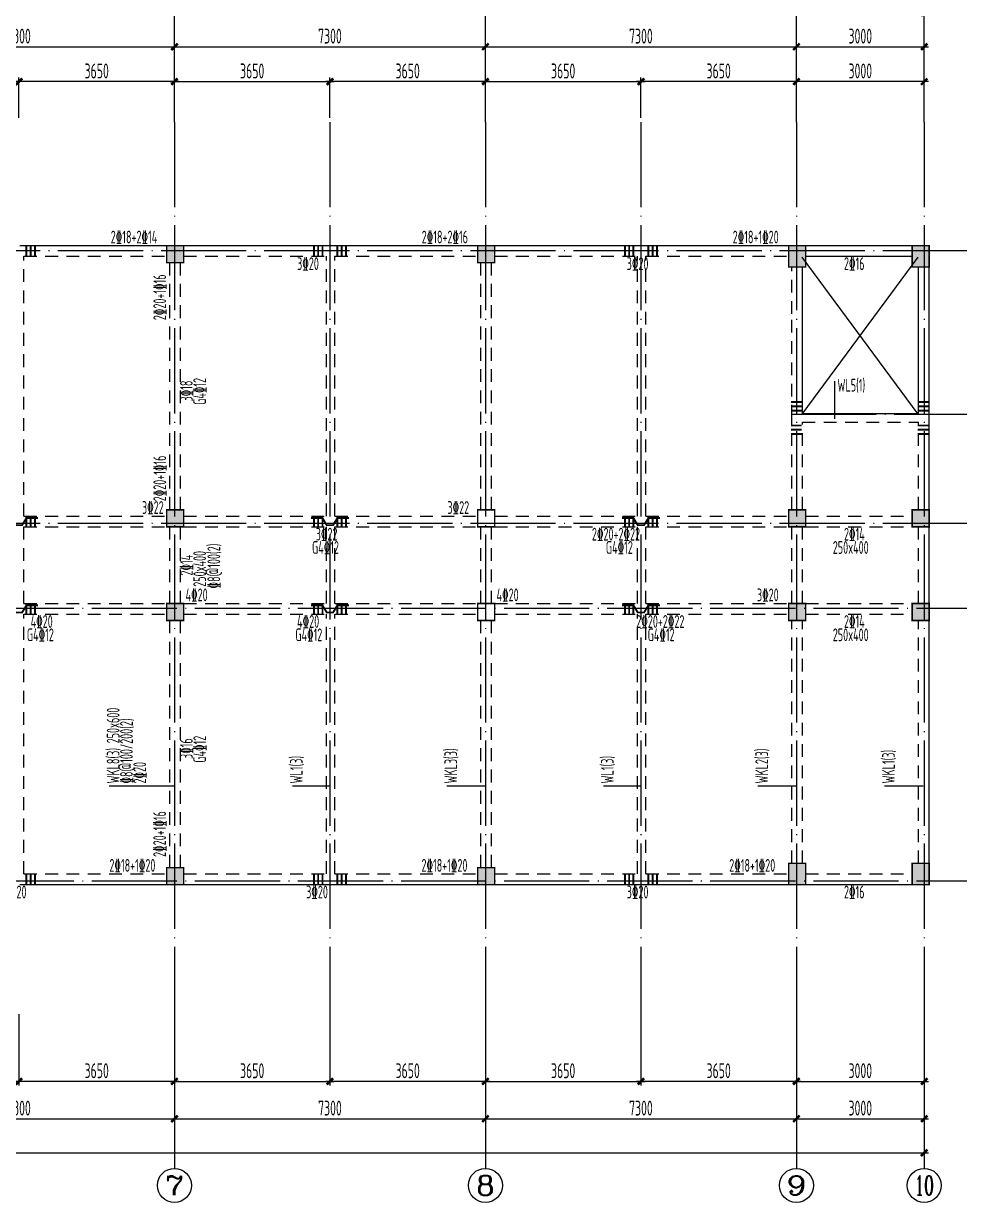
# Model space of a CAD drawing. Extents: x -472319 to -112444, y -516749 to -5704.
# Drawn here: x -170491 to -148522, y -318975 to -291302 of the extents above; entities that cross this region are included whole.
import ezdxf
from ezdxf.enums import TextEntityAlignment as Align

# ---------------------------------------------------------------- set-up
doc = ezdxf.new("R2010")
doc.units = 0
doc.header["$LTSCALE"] = 100
doc.header["$MEASUREMENT"] = 0
for name, pattern in [('3', [5, 3, -2]), ('CENTER', [2, 1.25, -0.25, 0.25, -0.25]), ('DOTE', [2.42, 2, -0.2, 0.02, -0.2])]:
    doc.linetypes.add(name, pattern=pattern)
for name, color, linetype in [('1301', 24, 'Continuous'), ('AXIS', 3, 'Continuous'), ('AXIS_TEXT', 7, 'Continuous'), ('DOTE', 1, 'CENTER'), ('S_BEAM', 4, 'Continuous'), ('S_BEAMDASH', 134, '3'), ('S_BEAMDIMLOCAL', 7, 'Continuous'), ('S_BEAMDIMLOCALVER', 7, 'Continuous'), ('S_BEAMDIMMASS', 2, 'Continuous'), ('S_BEAMDIMMASSVER', 2, 'Continuous'), ('S_CL', 2, 'Continuous'), ('S_SUBBEAMHOOP', 1, 'Continuous'), ('零厚板', 7, 'Continuous')]:
    doc.layers.add(name, color=color, linetype=linetype)
doc.styles.add('_TCH_AXIS', font='COMPLEX', dxfattribs={"bigfont": 'GBCBIG'})
doc.styles.add('COMPLEX', font='COMPLEX')
doc.styles.add('HZ', font='tssdeng.shx', dxfattribs={"width": 0.6, "height": 350, "bigfont": 'a.shx'})
doc.styles.get("Standard").update_dxf_attribs({"font": 'tssdeng.shx', "width": 0.6, "bigfont": 'a.shx'})
doc.dimstyles.new('DIMN', dxfattribs={"dimtxt": 350, "dimasz": 150, "dimexe": 100, "dimexo": 100, "dimgap": 75, "dimtad": 1, "dimdec": 0, "dimzin": 0, "dimdsep": 46, "dimtxsty": 'HZ', "dimblk": 'ARCHTICK', "dimcen": 0.09, "dimdle": 100, "dimclrd": 3, "dimclre": 3, "dimclrt": 7, "dimazin": 2, "dimtfac": 1, "dimtdec": 0, "dimtmove": 2, "dimatfit": 3, "dimldrblk": 'ARCHTICK', "dimfxl": 1, "dimtolj": 1, "dimtzin": 0, "dimarcsym": 0})

# ---------------------------------------------------------------- blocks, each defined once
blk = doc.blocks.new('_ArchTick')
at = {"color": 0, "linetype": 'ByBlock', "const_width": 0.4}
blk.add_lwpolyline([(-0.5, -0.5), (0.5, 0.5)], dxfattribs=at)
blk = doc.blocks.new('*D1480')
at = {"layer": 'AXIS', "color": 3, "lineweight": -2, "transparency": 16777216}
for p, q in [((-174349, -291846), (-166849, -291846)), ((-174249, -293513), (-174249, -291746)), ((-166949, -293513), (-166949, -291746))]:
    blk.add_line(p, q, dxfattribs=at)
at = {"layer": 'Defpoints', "color": 0, "transparency": 16777216}
for p in [(-166949, -291846), (-174249, -293613), (-166949, -293613)]:
    blk.add_point(p, dxfattribs=at)
at = {"layer": 'AXIS', "color": 3, "lineweight": -2, "transparency": 16777216, "xscale": 150, "yscale": 150, "zscale": 150, "rotation": 180}
blk.add_blockref('_ArchTick', (-174249, -291846), dxfattribs=at)
at = {"layer": 'AXIS', "color": 3, "lineweight": -2, "transparency": 16777216, "xscale": 150, "yscale": 150, "zscale": 150}
blk.add_blockref('_ArchTick', (-166949, -291846), dxfattribs=at)
at = {"layer": 'AXIS', "color": 7, "transparency": 16777216, "insert": (-170599, -291596), "char_height": 350, "attachment_point": 5, "style": 'HZ'}
blk.add_mtext('\\A1;7300', dxfattribs=at)
blk = doc.blocks.new('*D1481')
at = {"layer": 'AXIS', "color": 3, "lineweight": -2, "transparency": 16777216}
for p, q in [((-167049, -291846), (-159549, -291846)), ((-166949, -293513), (-166949, -291746)), ((-159649, -293513), (-159649, -291746))]:
    blk.add_line(p, q, dxfattribs=at)
at = {"layer": 'Defpoints', "color": 0, "transparency": 16777216}
for p in [(-159649, -291846), (-166949, -293613), (-159649, -293613)]:
    blk.add_point(p, dxfattribs=at)
at = {"layer": 'AXIS', "color": 3, "lineweight": -2, "transparency": 16777216, "xscale": 150, "yscale": 150, "zscale": 150, "rotation": 180}
blk.add_blockref('_ArchTick', (-166949, -291846), dxfattribs=at)
at = {"layer": 'AXIS', "color": 3, "lineweight": -2, "transparency": 16777216, "xscale": 150, "yscale": 150, "zscale": 150}
blk.add_blockref('_ArchTick', (-159649, -291846), dxfattribs=at)
at = {"layer": 'AXIS', "color": 7, "transparency": 16777216, "insert": (-163299, -291596), "char_height": 350, "attachment_point": 5, "style": 'HZ'}
blk.add_mtext('\\A1;7300', dxfattribs=at)
blk = doc.blocks.new('*D1482')
at = {"layer": 'AXIS', "color": 3, "lineweight": -2, "transparency": 16777216}
for p, q in [((-159749, -291846), (-152249, -291846)), ((-159649, -293513), (-159649, -291746)), ((-152349, -293513), (-152349, -291746))]:
    blk.add_line(p, q, dxfattribs=at)
at = {"layer": 'Defpoints', "color": 0, "transparency": 16777216}
for p in [(-152349, -291846), (-159649, -293613), (-152349, -293613)]:
    blk.add_point(p, dxfattribs=at)
at = {"layer": 'AXIS', "color": 3, "lineweight": -2, "transparency": 16777216, "xscale": 150, "yscale": 150, "zscale": 150, "rotation": 180}
blk.add_blockref('_ArchTick', (-159649, -291846), dxfattribs=at)
at = {"layer": 'AXIS', "color": 3, "lineweight": -2, "transparency": 16777216, "xscale": 150, "yscale": 150, "zscale": 150}
blk.add_blockref('_ArchTick', (-152349, -291846), dxfattribs=at)
at = {"layer": 'AXIS', "color": 7, "transparency": 16777216, "insert": (-155999, -291596), "char_height": 350, "attachment_point": 5, "style": 'HZ'}
blk.add_mtext('\\A1;7300', dxfattribs=at)
blk = doc.blocks.new('*D1483')
at = {"layer": 'AXIS', "color": 3, "lineweight": -2, "transparency": 16777216}
for p, q in [((-152449, -291846), (-149249, -291846)), ((-152349, -293513), (-152349, -291746)), ((-149349, -293513), (-149349, -291746))]:
    blk.add_line(p, q, dxfattribs=at)
at = {"layer": 'Defpoints', "color": 0, "transparency": 16777216}
for p in [(-149349, -291846), (-152349, -293613), (-149349, -293613)]:
    blk.add_point(p, dxfattribs=at)
at = {"layer": 'AXIS', "color": 3, "lineweight": -2, "transparency": 16777216, "xscale": 150, "yscale": 150, "zscale": 150, "rotation": 180}
blk.add_blockref('_ArchTick', (-152349, -291846), dxfattribs=at)
at = {"layer": 'AXIS', "color": 3, "lineweight": -2, "transparency": 16777216, "xscale": 150, "yscale": 150, "zscale": 150}
blk.add_blockref('_ArchTick', (-149349, -291846), dxfattribs=at)
at = {"layer": 'AXIS', "color": 7, "transparency": 16777216, "insert": (-150849, -291596), "char_height": 350, "attachment_point": 5, "style": 'HZ'}
blk.add_mtext('\\A1;3000', dxfattribs=at)
blk = doc.blocks.new('*D1484')
at = {"layer": 'AXIS', "color": 3, "lineweight": -2, "transparency": 16777216}
for p, q in [((-209249, -291046), (-149249, -291046)), ((-209149, -293513), (-209149, -290946)), ((-149349, -293513), (-149349, -290946))]:
    blk.add_line(p, q, dxfattribs=at)
at = {"layer": 'Defpoints', "color": 0, "transparency": 16777216}
for p in [(-149349, -291046), (-209149, -293613), (-149349, -293613)]:
    blk.add_point(p, dxfattribs=at)
at = {"layer": 'AXIS', "color": 3, "lineweight": -2, "transparency": 16777216, "xscale": 150, "yscale": 150, "zscale": 150, "rotation": 180}
blk.add_blockref('_ArchTick', (-209149, -291046), dxfattribs=at)
at = {"layer": 'AXIS', "color": 3, "lineweight": -2, "transparency": 16777216, "xscale": 150, "yscale": 150, "zscale": 150}
blk.add_blockref('_ArchTick', (-149349, -291046), dxfattribs=at)
at = {"layer": 'AXIS', "color": 7, "transparency": 16777216, "insert": (-179249, -290796), "char_height": 350, "attachment_point": 5, "style": 'HZ'}
blk.add_mtext('\\A1;59800', dxfattribs=at)
blk = doc.blocks.new('*D1494')
at = {"layer": 'AXIS', "color": 3, "lineweight": -2, "transparency": 16777216}
for p, q in [((-174249, -315863), (-174249, -317111)), ((-166949, -315863), (-166949, -317111)), ((-174349, -317011), (-166849, -317011))]:
    blk.add_line(p, q, dxfattribs=at)
at = {"layer": 'Defpoints', "color": 0, "transparency": 16777216}
for p in [(-174249, -315763), (-166949, -315763), (-166949, -317011)]:
    blk.add_point(p, dxfattribs=at)
at = {"layer": 'AXIS', "color": 3, "lineweight": -2, "transparency": 16777216, "xscale": 150, "yscale": 150, "zscale": 150, "rotation": 180}
blk.add_blockref('_ArchTick', (-174249, -317011), dxfattribs=at)
at = {"layer": 'AXIS', "color": 3, "lineweight": -2, "transparency": 16777216, "xscale": 150, "yscale": 150, "zscale": 150}
blk.add_blockref('_ArchTick', (-166949, -317011), dxfattribs=at)
at = {"layer": 'AXIS', "color": 7, "transparency": 16777216, "insert": (-170599, -316761), "char_height": 350, "attachment_point": 5, "style": 'HZ'}
blk.add_mtext('\\A1;7300', dxfattribs=at)
blk = doc.blocks.new('*D1495')
at = {"layer": 'AXIS', "color": 3, "lineweight": -2, "transparency": 16777216}
for p, q in [((-166949, -315863), (-166949, -317111)), ((-159649, -315863), (-159649, -317111)), ((-167049, -317011), (-159549, -317011))]:
    blk.add_line(p, q, dxfattribs=at)
at = {"layer": 'Defpoints', "color": 0, "transparency": 16777216}
for p in [(-166949, -315763), (-159649, -315763), (-159649, -317011)]:
    blk.add_point(p, dxfattribs=at)
at = {"layer": 'AXIS', "color": 3, "lineweight": -2, "transparency": 16777216, "xscale": 150, "yscale": 150, "zscale": 150, "rotation": 180}
blk.add_blockref('_ArchTick', (-166949, -317011), dxfattribs=at)
at = {"layer": 'AXIS', "color": 3, "lineweight": -2, "transparency": 16777216, "xscale": 150, "yscale": 150, "zscale": 150}
blk.add_blockref('_ArchTick', (-159649, -317011), dxfattribs=at)
at = {"layer": 'AXIS', "color": 7, "transparency": 16777216, "insert": (-163299, -316761), "char_height": 350, "attachment_point": 5, "style": 'HZ'}
blk.add_mtext('\\A1;7300', dxfattribs=at)
blk = doc.blocks.new('*D1496')
at = {"layer": 'AXIS', "color": 3, "lineweight": -2, "transparency": 16777216}
for p, q in [((-159649, -315863), (-159649, -317111)), ((-152349, -315863), (-152349, -317111)), ((-159749, -317011), (-152249, -317011))]:
    blk.add_line(p, q, dxfattribs=at)
at = {"layer": 'Defpoints', "color": 0, "transparency": 16777216}
for p in [(-159649, -315763), (-152349, -315763), (-152349, -317011)]:
    blk.add_point(p, dxfattribs=at)
at = {"layer": 'AXIS', "color": 3, "lineweight": -2, "transparency": 16777216, "xscale": 150, "yscale": 150, "zscale": 150, "rotation": 180}
blk.add_blockref('_ArchTick', (-159649, -317011), dxfattribs=at)
at = {"layer": 'AXIS', "color": 3, "lineweight": -2, "transparency": 16777216, "xscale": 150, "yscale": 150, "zscale": 150}
blk.add_blockref('_ArchTick', (-152349, -317011), dxfattribs=at)
at = {"layer": 'AXIS', "color": 7, "transparency": 16777216, "insert": (-155999, -316761), "char_height": 350, "attachment_point": 5, "style": 'HZ'}
blk.add_mtext('\\A1;7300', dxfattribs=at)
blk = doc.blocks.new('*D1497')
at = {"layer": 'AXIS', "color": 3, "lineweight": -2, "transparency": 16777216}
for p, q in [((-152349, -315863), (-152349, -317111)), ((-149349, -315863), (-149349, -317111)), ((-152449, -317011), (-149249, -317011))]:
    blk.add_line(p, q, dxfattribs=at)
at = {"layer": 'Defpoints', "color": 0, "transparency": 16777216}
for p in [(-152349, -315763), (-149349, -315763), (-149349, -317011)]:
    blk.add_point(p, dxfattribs=at)
at = {"layer": 'AXIS', "color": 3, "lineweight": -2, "transparency": 16777216, "xscale": 150, "yscale": 150, "zscale": 150, "rotation": 180}
blk.add_blockref('_ArchTick', (-152349, -317011), dxfattribs=at)
at = {"layer": 'AXIS', "color": 3, "lineweight": -2, "transparency": 16777216, "xscale": 150, "yscale": 150, "zscale": 150}
blk.add_blockref('_ArchTick', (-149349, -317011), dxfattribs=at)
at = {"layer": 'AXIS', "color": 7, "transparency": 16777216, "insert": (-150849, -316761), "char_height": 350, "attachment_point": 5, "style": 'HZ'}
blk.add_mtext('\\A1;3000', dxfattribs=at)
blk = doc.blocks.new('*D1498')
at = {"layer": 'AXIS', "color": 3, "lineweight": -2, "transparency": 16777216}
for p, q in [((-209149, -315863), (-209149, -317911)), ((-149349, -315863), (-149349, -317911)), ((-209249, -317811), (-149249, -317811))]:
    blk.add_line(p, q, dxfattribs=at)
at = {"layer": 'Defpoints', "color": 0, "transparency": 16777216}
for p in [(-209149, -315763), (-149349, -315763), (-149349, -317811)]:
    blk.add_point(p, dxfattribs=at)
at = {"layer": 'AXIS', "color": 3, "lineweight": -2, "transparency": 16777216, "xscale": 150, "yscale": 150, "zscale": 150, "rotation": 180}
blk.add_blockref('_ArchTick', (-209149, -317811), dxfattribs=at)
at = {"layer": 'AXIS', "color": 3, "lineweight": -2, "transparency": 16777216, "xscale": 150, "yscale": 150, "zscale": 150}
blk.add_blockref('_ArchTick', (-149349, -317811), dxfattribs=at)
at = {"layer": 'AXIS', "color": 7, "transparency": 16777216, "insert": (-179249, -317561), "char_height": 350, "attachment_point": 5, "style": 'HZ'}
blk.add_mtext('\\A1;59800', dxfattribs=at)
blk = doc.blocks.new('_AXISO')
blk.add_circle((0, 0), 0.5)
at = {"layer": 'AXIS_TEXT', "style": 'COMPLEX', "width": 1.041667}
blk.add_attdef('A', text='', height=0.56, dxfattribs=at).set_placement((-0.25, -0.28), (0.25, -0.28), align=Align.FIT)
blk = doc.blocks.new('*D1689')
at = {"layer": '1301', "color": 3, "lineweight": -2, "transparency": 16777216}
for p, q in [((-152249, -292664), (-156099, -292664)), ((-155999, -293513), (-155999, -292564)), ((-152349, -293513), (-152349, -292564))]:
    blk.add_line(p, q, dxfattribs=at)
at = {"layer": 'Defpoints', "color": 0, "transparency": 16777216}
for p in [(-155999, -292664), (-155999, -293613), (-152349, -293613)]:
    blk.add_point(p, dxfattribs=at)
at = {"layer": '1301', "color": 3, "lineweight": -2, "transparency": 16777216, "xscale": 150, "yscale": 150, "zscale": 150, "rotation": 180}
blk.add_blockref('_ArchTick', (-155999, -292664), dxfattribs=at)
at = {"layer": '1301', "color": 3, "lineweight": -2, "transparency": 16777216, "xscale": 150, "yscale": 150, "zscale": 150}
blk.add_blockref('_ArchTick', (-152349, -292664), dxfattribs=at)
at = {"layer": '1301', "color": 7, "transparency": 16777216, "insert": (-154174, -292414), "char_height": 350, "attachment_point": 5, "style": 'HZ'}
blk.add_mtext('\\A1;3650', dxfattribs=at)
blk = doc.blocks.new('*D1504')
at = {"layer": '1301', "color": 3, "lineweight": -2, "transparency": 16777216}
for p, q in [((-159749, -292664), (-155899, -292664)), ((-159649, -293513), (-159649, -292564)), ((-155999, -293513), (-155999, -292564))]:
    blk.add_line(p, q, dxfattribs=at)
at = {"layer": 'Defpoints', "color": 0, "transparency": 16777216}
for p in [(-155999, -292664), (-159649, -293613), (-155999, -293613)]:
    blk.add_point(p, dxfattribs=at)
at = {"layer": '1301', "color": 3, "lineweight": -2, "transparency": 16777216, "xscale": 150, "yscale": 150, "zscale": 150, "rotation": 180}
blk.add_blockref('_ArchTick', (-159649, -292664), dxfattribs=at)
at = {"layer": '1301', "color": 3, "lineweight": -2, "transparency": 16777216, "xscale": 150, "yscale": 150, "zscale": 150}
blk.add_blockref('_ArchTick', (-155999, -292664), dxfattribs=at)
at = {"layer": '1301', "color": 7, "transparency": 16777216, "insert": (-157824, -292414), "char_height": 350, "attachment_point": 5, "style": 'HZ'}
blk.add_mtext('\\A1;3650', dxfattribs=at)
blk = doc.blocks.new('*D1505')
at = {"layer": '1301', "color": 3, "lineweight": -2, "transparency": 16777216}
for p, q in [((-159549, -292664), (-163399, -292664)), ((-163299, -293513), (-163299, -292564)), ((-159649, -293513), (-159649, -292564))]:
    blk.add_line(p, q, dxfattribs=at)
at = {"layer": 'Defpoints', "color": 0, "transparency": 16777216}
for p in [(-163299, -292664), (-163299, -293613), (-159649, -293613)]:
    blk.add_point(p, dxfattribs=at)
at = {"layer": '1301', "color": 3, "lineweight": -2, "transparency": 16777216, "xscale": 150, "yscale": 150, "zscale": 150, "rotation": 180}
blk.add_blockref('_ArchTick', (-163299, -292664), dxfattribs=at)
at = {"layer": '1301', "color": 3, "lineweight": -2, "transparency": 16777216, "xscale": 150, "yscale": 150, "zscale": 150}
blk.add_blockref('_ArchTick', (-159649, -292664), dxfattribs=at)
at = {"layer": '1301', "color": 7, "transparency": 16777216, "insert": (-161474, -292414), "char_height": 350, "attachment_point": 5, "style": 'HZ'}
blk.add_mtext('\\A1;3650', dxfattribs=at)
blk = doc.blocks.new('*D1506')
at = {"layer": '1301', "color": 3, "lineweight": -2, "transparency": 16777216}
for p, q in [((-167049, -292664), (-163199, -292664)), ((-166949, -293513), (-166949, -292564)), ((-163299, -293513), (-163299, -292564))]:
    blk.add_line(p, q, dxfattribs=at)
at = {"layer": 'Defpoints', "color": 0, "transparency": 16777216}
for p in [(-163299, -292664), (-166949, -293613), (-163299, -293613)]:
    blk.add_point(p, dxfattribs=at)
at = {"layer": '1301', "color": 3, "lineweight": -2, "transparency": 16777216, "xscale": 150, "yscale": 150, "zscale": 150, "rotation": 180}
blk.add_blockref('_ArchTick', (-166949, -292664), dxfattribs=at)
at = {"layer": '1301', "color": 3, "lineweight": -2, "transparency": 16777216, "xscale": 150, "yscale": 150, "zscale": 150}
blk.add_blockref('_ArchTick', (-163299, -292664), dxfattribs=at)
at = {"layer": '1301', "color": 7, "transparency": 16777216, "insert": (-165124, -292414), "char_height": 350, "attachment_point": 5, "style": 'HZ'}
blk.add_mtext('\\A1;3650', dxfattribs=at)
blk = doc.blocks.new('*D1438')
at = {"layer": '1301', "color": 3, "lineweight": -2, "transparency": 16777216}
for p, q in [((-170599, -314552), (-170599, -316234)), ((-166949, -314552), (-166949, -316234)), ((-166849, -316134), (-170699, -316134))]:
    blk.add_line(p, q, dxfattribs=at)
at = {"layer": 'Defpoints', "color": 0, "transparency": 16777216}
for p in [(-170599, -314452), (-166949, -314452), (-170599, -316134)]:
    blk.add_point(p, dxfattribs=at)
at = {"layer": '1301', "color": 3, "lineweight": -2, "transparency": 16777216, "xscale": 150, "yscale": 150, "zscale": 150, "rotation": 180}
blk.add_blockref('_ArchTick', (-170599, -316134), dxfattribs=at)
at = {"layer": '1301', "color": 3, "lineweight": -2, "transparency": 16777216, "xscale": 150, "yscale": 150, "zscale": 150}
blk.add_blockref('_ArchTick', (-166949, -316134), dxfattribs=at)
at = {"layer": '1301', "color": 7, "transparency": 16777216, "insert": (-168774, -315884), "char_height": 350, "attachment_point": 5, "style": 'HZ'}
blk.add_mtext('\\A1;3650', dxfattribs=at)
blk = doc.blocks.new('*D1440')
at = {"layer": '1301', "color": 3, "lineweight": -2, "transparency": 16777216}
for p, q in [((-163299, -314552), (-163299, -316234)), ((-159649, -314552), (-159649, -316234)), ((-159549, -316134), (-163399, -316134))]:
    blk.add_line(p, q, dxfattribs=at)
at = {"layer": 'Defpoints', "color": 0, "transparency": 16777216}
for p in [(-163299, -314452), (-159649, -314452), (-163299, -316134)]:
    blk.add_point(p, dxfattribs=at)
at = {"layer": '1301', "color": 3, "lineweight": -2, "transparency": 16777216, "xscale": 150, "yscale": 150, "zscale": 150, "rotation": 180}
blk.add_blockref('_ArchTick', (-163299, -316134), dxfattribs=at)
at = {"layer": '1301', "color": 3, "lineweight": -2, "transparency": 16777216, "xscale": 150, "yscale": 150, "zscale": 150}
blk.add_blockref('_ArchTick', (-159649, -316134), dxfattribs=at)
at = {"layer": '1301', "color": 7, "transparency": 16777216, "insert": (-161474, -315884), "char_height": 350, "attachment_point": 5, "style": 'HZ'}
blk.add_mtext('\\A1;3650', dxfattribs=at)
blk = doc.blocks.new('*D1441')
at = {"layer": '1301', "color": 3, "lineweight": -2, "transparency": 16777216}
for p, q in [((-166949, -314552), (-166949, -316234)), ((-163299, -314552), (-163299, -316234)), ((-167049, -316134), (-163199, -316134))]:
    blk.add_line(p, q, dxfattribs=at)
at = {"layer": 'Defpoints', "color": 0, "transparency": 16777216}
for p in [(-166949, -314452), (-163299, -314452), (-163299, -316134)]:
    blk.add_point(p, dxfattribs=at)
at = {"layer": '1301', "color": 3, "lineweight": -2, "transparency": 16777216, "xscale": 150, "yscale": 150, "zscale": 150, "rotation": 180}
blk.add_blockref('_ArchTick', (-166949, -316134), dxfattribs=at)
at = {"layer": '1301', "color": 3, "lineweight": -2, "transparency": 16777216, "xscale": 150, "yscale": 150, "zscale": 150}
blk.add_blockref('_ArchTick', (-163299, -316134), dxfattribs=at)
at = {"layer": '1301', "color": 7, "transparency": 16777216, "insert": (-165124, -315884), "char_height": 350, "attachment_point": 5, "style": 'HZ'}
blk.add_mtext('\\A1;3650', dxfattribs=at)
blk = doc.blocks.new('*D1442')
at = {"layer": '1301', "color": 3, "lineweight": -2, "transparency": 16777216}
for p, q in [((-155999, -314552), (-155999, -316234)), ((-152349, -314552), (-152349, -316234)), ((-152249, -316134), (-156099, -316134))]:
    blk.add_line(p, q, dxfattribs=at)
at = {"layer": 'Defpoints', "color": 0, "transparency": 16777216}
for p in [(-155999, -314452), (-152349, -314452), (-155999, -316134)]:
    blk.add_point(p, dxfattribs=at)
at = {"layer": '1301', "color": 3, "lineweight": -2, "transparency": 16777216, "xscale": 150, "yscale": 150, "zscale": 150, "rotation": 180}
blk.add_blockref('_ArchTick', (-155999, -316134), dxfattribs=at)
at = {"layer": '1301', "color": 3, "lineweight": -2, "transparency": 16777216, "xscale": 150, "yscale": 150, "zscale": 150}
blk.add_blockref('_ArchTick', (-152349, -316134), dxfattribs=at)
at = {"layer": '1301', "color": 7, "transparency": 16777216, "insert": (-154174, -315884), "char_height": 350, "attachment_point": 5, "style": 'HZ'}
blk.add_mtext('\\A1;3650', dxfattribs=at)
blk = doc.blocks.new('*D1443')
at = {"layer": '1301', "color": 3, "lineweight": -2, "transparency": 16777216}
for p, q in [((-159649, -314552), (-159649, -316234)), ((-155999, -314552), (-155999, -316234)), ((-159749, -316134), (-155899, -316134))]:
    blk.add_line(p, q, dxfattribs=at)
at = {"layer": 'Defpoints', "color": 0, "transparency": 16777216}
for p in [(-159649, -314452), (-155999, -314452), (-155999, -316134)]:
    blk.add_point(p, dxfattribs=at)
at = {"layer": '1301', "color": 3, "lineweight": -2, "transparency": 16777216, "xscale": 150, "yscale": 150, "zscale": 150, "rotation": 180}
blk.add_blockref('_ArchTick', (-159649, -316134), dxfattribs=at)
at = {"layer": '1301', "color": 3, "lineweight": -2, "transparency": 16777216, "xscale": 150, "yscale": 150, "zscale": 150}
blk.add_blockref('_ArchTick', (-155999, -316134), dxfattribs=at)
at = {"layer": '1301', "color": 7, "transparency": 16777216, "insert": (-157824, -315884), "char_height": 350, "attachment_point": 5, "style": 'HZ'}
blk.add_mtext('\\A1;3650', dxfattribs=at)
blk = doc.blocks.new('*D1818')
at = {"layer": '1301', "color": 3, "lineweight": -2, "transparency": 16777216}
for p, q in [((-152349, -314652), (-152349, -316234)), ((-149349, -314652), (-149349, -316234)), ((-152449, -316134), (-149249, -316134))]:
    blk.add_line(p, q, dxfattribs=at)
at = {"layer": 'Defpoints', "color": 0, "transparency": 16777216}
for p in [(-152349, -314552), (-149349, -314552), (-149349, -316134)]:
    blk.add_point(p, dxfattribs=at)
at = {"layer": '1301', "color": 3, "lineweight": -2, "transparency": 16777216, "xscale": 150, "yscale": 150, "zscale": 150, "rotation": 180}
blk.add_blockref('_ArchTick', (-152349, -316134), dxfattribs=at)
at = {"layer": '1301', "color": 3, "lineweight": -2, "transparency": 16777216, "xscale": 150, "yscale": 150, "zscale": 150}
blk.add_blockref('_ArchTick', (-149349, -316134), dxfattribs=at)
at = {"layer": '1301', "color": 7, "transparency": 16777216, "insert": (-150849, -315884), "char_height": 350, "attachment_point": 5, "style": 'HZ'}
blk.add_mtext('\\A1;3000', dxfattribs=at)
blk = doc.blocks.new('*D1821')
at = {"layer": '1301', "color": 3, "lineweight": -2, "transparency": 16777216}
for p, q in [((-149249, -292664), (-152449, -292664)), ((-152349, -293513), (-152349, -292564)), ((-149349, -293513), (-149349, -292564))]:
    blk.add_line(p, q, dxfattribs=at)
at = {"layer": 'Defpoints', "color": 0, "transparency": 16777216}
for p in [(-152349, -292664), (-152349, -293613), (-149349, -293613)]:
    blk.add_point(p, dxfattribs=at)
at = {"layer": '1301', "color": 3, "lineweight": -2, "transparency": 16777216, "xscale": 150, "yscale": 150, "zscale": 150, "rotation": 180}
blk.add_blockref('_ArchTick', (-152349, -292664), dxfattribs=at)
at = {"layer": '1301', "color": 3, "lineweight": -2, "transparency": 16777216, "xscale": 150, "yscale": 150, "zscale": 150}
blk.add_blockref('_ArchTick', (-149349, -292664), dxfattribs=at)
at = {"layer": '1301', "color": 7, "transparency": 16777216, "insert": (-150849, -292414), "char_height": 350, "attachment_point": 5, "style": 'HZ'}
blk.add_mtext('\\A1;3000', dxfattribs=at)
blk = doc.blocks.new('*D1824')
at = {"layer": '1301', "color": 3, "lineweight": -2, "transparency": 16777216}
for p, q in [((-166849, -292664), (-170699, -292664)), ((-170599, -293513), (-170599, -292564)), ((-166949, -293513), (-166949, -292564))]:
    blk.add_line(p, q, dxfattribs=at)
at = {"layer": 'Defpoints', "color": 0, "transparency": 16777216}
for p in [(-170599, -292664), (-170599, -293613), (-166949, -293613)]:
    blk.add_point(p, dxfattribs=at)
at = {"layer": '1301', "color": 3, "lineweight": -2, "transparency": 16777216, "xscale": 150, "yscale": 150, "zscale": 150, "rotation": 180}
blk.add_blockref('_ArchTick', (-170599, -292664), dxfattribs=at)
at = {"layer": '1301', "color": 3, "lineweight": -2, "transparency": 16777216, "xscale": 150, "yscale": 150, "zscale": 150}
blk.add_blockref('_ArchTick', (-166949, -292664), dxfattribs=at)
at = {"layer": '1301', "color": 7, "transparency": 16777216, "insert": (-168774, -292414), "char_height": 350, "attachment_point": 5, "style": 'HZ'}
blk.add_mtext('\\A1;3650', dxfattribs=at)

msp = doc.modelspace()

# ---------------------------------------------------------------- hatches: boundary and pattern name
at = {"layer": 'S_CL'}
h = msp.add_hatch(dxfattribs=at)
h.set_pattern_fill('ANSI31', color=256)
h.set_pattern_definition([(45, (208106.50008, 334625.4994), (-0.088388347648, 0.088388347648), [])])
h.paths.add_polyline_path([(-205931.83, -297014.891), (-205931.83, -296514.891), (-206331.83, -296514.891), (-206331.83, -297014.891)])
h.paths.add_polyline_path([(-205931.83, -303114.892), (-205931.83, -302714.892), (-206331.83, -302714.892), (-206331.83, -303114.892)])
h.paths.add_polyline_path([(-205931.83, -305314.892), (-205931.83, -304914.892), (-206331.83, -304914.892), (-206331.83, -305314.892)])
h.paths.add_polyline_path([(-205931.83, -311514.892), (-205931.83, -311014.892), (-206331.83, -311014.892), (-206331.83, -311514.892)])
h.paths.add_polyline_path([(-208831.83, -297014.891), (-208831.83, -296514.891), (-209231.83, -296514.891), (-209231.83, -297014.891)])
h.paths.add_polyline_path([(-208831.83, -303114.892), (-208831.83, -302714.892), (-209231.83, -302714.892), (-209231.83, -303114.892)])
h.paths.add_polyline_path([(-208831.83, -305314.892), (-208831.83, -304914.892), (-209231.83, -304914.892), (-209231.83, -305314.892)])
h.paths.add_polyline_path([(-208831.83, -311514.892), (-208831.83, -311014.892), (-209231.83, -311014.892), (-209231.83, -311514.892)])
h.paths.add_polyline_path([(-149231.828, -311514.892), (-149231.828, -311014.892), (-149631.828, -311014.892), (-149631.828, -311514.892)])
h.paths.add_polyline_path([(-152131.828, -311514.892), (-152131.828, -311014.892), (-152531.828, -311014.892), (-152531.828, -311514.892)])
h.paths.add_polyline_path([(-159431.828, -311514.892), (-159431.828, -311114.892), (-159831.828, -311114.892), (-159831.828, -311514.892)])
h.paths.add_polyline_path([(-166731.828, -311514.892), (-166731.828, -311114.892), (-167131.828, -311114.892), (-167131.828, -311514.892)])
h.paths.add_polyline_path([(-174031.828, -311514.892), (-174031.828, -311014.892), (-174431.828, -311014.892), (-174431.828, -311514.892)])
h.paths.add_polyline_path([(-184031.83, -311514.892), (-184031.83, -311014.892), (-184431.83, -311014.892), (-184431.83, -311514.892)])
h.paths.add_polyline_path([(-191331.83, -311514.892), (-191331.83, -311114.892), (-191731.83, -311114.892), (-191731.83, -311514.892)])
h.paths.add_polyline_path([(-198631.83, -311514.892), (-198631.83, -311114.892), (-199031.83, -311114.892), (-199031.83, -311514.892)])
h.paths.add_polyline_path([(-149231.828, -297014.891), (-149231.828, -296514.891), (-149631.828, -296514.891), (-149631.828, -297014.891)])
h.paths.add_polyline_path([(-149231.828, -303114.892), (-149231.828, -302714.892), (-149631.828, -302714.892), (-149631.828, -303114.892)])
h.paths.add_polyline_path([(-149231.828, -305314.892), (-149231.828, -304914.892), (-149631.828, -304914.892), (-149631.828, -305314.892)])
h.paths.add_polyline_path([(-152131.828, -297014.891), (-152131.828, -296514.891), (-152531.828, -296514.891), (-152531.828, -297014.891)])
h.paths.add_polyline_path([(-152131.828, -303114.892), (-152131.828, -302714.892), (-152531.828, -302714.892), (-152531.828, -303114.892)])
h.paths.add_polyline_path([(-152131.828, -305314.892), (-152131.828, -304914.892), (-152531.828, -304914.892), (-152531.828, -305314.892)])
h.paths.add_polyline_path([(-159431.828, -296914.891), (-159431.828, -296514.891), (-159831.828, -296514.891), (-159831.828, -296914.891)])
h.paths.add_polyline_path([(-166731.828, -296914.891), (-166731.828, -296514.891), (-167131.828, -296514.891), (-167131.828, -296914.891)])
h.paths.add_polyline_path([(-174031.828, -296914.891), (-174031.828, -296514.891), (-174431.828, -296514.891), (-174431.828, -296914.891)])
h.paths.add_polyline_path([(-177031.828, -297014.891), (-177031.828, -296514.891), (-177431.828, -296514.891), (-177431.828, -297014.891)])
h.paths.add_polyline_path([(-184031.83, -297014.891), (-184031.83, -296514.891), (-184431.83, -296514.891), (-184431.83, -297014.891)])
h.paths.add_polyline_path([(-191331.83, -296914.891), (-191331.83, -296514.891), (-191731.83, -296514.891), (-191731.83, -296914.891)])
h.paths.add_polyline_path([(-198631.83, -296914.891), (-198631.83, -296514.891), (-199031.83, -296514.891), (-199031.83, -296914.891)])
h.paths.add_polyline_path([(-166731.828, -303114.892), (-166731.828, -302714.892), (-167131.828, -302714.892), (-167131.828, -303114.892)])
h.paths.add_polyline_path([(-166731.828, -305314.892), (-166731.828, -304914.892), (-167131.828, -304914.892), (-167131.828, -305314.892)])
h.paths.add_polyline_path([(-174031.828, -303114.892), (-174031.828, -302714.892), (-174431.828, -302714.892), (-174431.828, -303114.892)])
h.paths.add_polyline_path([(-174031.828, -305314.892), (-174031.828, -304914.892), (-174431.828, -304914.892), (-174431.828, -305314.892)])
h.paths.add_polyline_path([(-177031.828, -303114.892), (-177031.828, -302614.892), (-177431.828, -302614.892), (-177431.828, -303114.892)])
h.paths.add_polyline_path([(-184031.83, -303114.892), (-184031.83, -302614.892), (-184431.83, -302614.892), (-184431.83, -303114.892)])
h.paths.add_polyline_path([(-184031.83, -305314.892), (-184031.83, -304914.892), (-184431.83, -304914.892), (-184431.83, -305314.892)])
h.paths.add_polyline_path([(-191331.83, -303114.892), (-191331.83, -302714.892), (-191731.83, -302714.892), (-191731.83, -303114.892)])
h.paths.add_polyline_path([(-191331.83, -305314.892), (-191331.83, -304914.892), (-191731.83, -304914.892), (-191731.83, -305314.892)])

# ---------------------------------------------------------------- linework, layer by layer
at = {"layer": 'AXIS'}
for p, q in [((-166949.329, -293612.742), (-166949.329, -290681.947)), ((-159649.329, -293612.742), (-159649.329, -290681.947)), ((-152349.329, -293612.742), (-152349.329, -290681.947)), ((-149349.329, -293612.742), (-149349.329, -290681.947)), ((-166949.329, -315762.782), (-166949.329, -318175.078)), ((-159649.329, -315762.782), (-159649.329, -318175.078)), ((-152349.329, -315762.782), (-152349.329, -318175.078)), ((-149349.329, -315762.782), (-149349.329, -318175.078))]:
    msp.add_line(p, q, dxfattribs=at)
at = {"layer": 'DOTE', "linetype": 'DOTE', "ltscale": 10}
for p, q in [((-166949.329, -293612.742), (-166949.329, -315762.782)), ((-163299.329, -293612.742), (-163299.329, -315762.782)), ((-159649.329, -293612.742), (-159649.329, -315762.782)), ((-155999.329, -293612.742), (-155999.329, -315762.782)), ((-152349.329, -293612.742), (-152349.329, -315762.782)), ((-149349.329, -293612.742), (-149349.329, -315762.782)), ((-210823.148, -296632.39), (-147530.518, -296632.39)), ((-152474.329, -300472.39), (-147530.518, -300472.39)), ((-210823.148, -303032.39), (-147530.518, -303032.39)), ((-147530.518, -305032.39), (-210823.148, -305032.39)), ((-147530.518, -311432.39), (-210823.148, -311432.39))]:
    msp.add_line(p, q, dxfattribs=at)
at = {"layer": 'S_BEAM'}
for p, q in [((-170581.828, -296514.891), (-167131.828, -296514.891)), ((-166731.828, -296514.891), (-163281.828, -296514.891)), ((-163281.828, -296514.891), (-159831.828, -296514.891)), ((-159431.828, -296514.891), (-155981.828, -296514.891)), ((-155981.828, -296514.891), (-152531.828, -296514.891)), ((-152131.828, -296514.891), (-149631.828, -296514.891)), ((-152131.828, -296764.891), (-149631.828, -296764.891)), ((-152206.828, -298014.891), (-152206.828, -297014.891)), ((-149481.828, -298014.891), (-149481.828, -297014.891)), ((-149231.828, -298114.891), (-149231.828, -297014.891)), ((-152206.828, -300454.891), (-152206.828, -298014.891)), ((-149481.828, -300454.891), (-149481.828, -298014.891)), ((-149231.828, -300554.891), (-149231.828, -298114.891)), ((-152206.828, -300454.891), (-149481.828, -300454.891)), ((-149231.828, -302714.892), (-149231.828, -300554.891)), ((-149231.828, -304914.892), (-149231.828, -303114.892)), ((-149231.828, -311014.892), (-149231.828, -305314.892)), ((-170581.828, -311514.892), (-167131.828, -311514.892)), ((-166731.828, -311514.892), (-163281.828, -311514.892)), ((-163281.828, -311514.892), (-159831.828, -311514.892)), ((-159431.828, -311514.892), (-155981.828, -311514.892)), ((-155981.828, -311514.892), (-152531.828, -311514.892)), ((-152131.828, -311514.892), (-149631.828, -311514.892))]:
    msp.add_line(p, q, dxfattribs=at)
at = {"layer": 'S_BEAMDASH'}
for p, q in [((-170481.828, -302864.892), (-170481.828, -296764.891)), ((-170481.828, -296764.891), (-167131.828, -296764.891)), ((-167056.828, -302714.892), (-167056.828, -296914.891)), ((-166806.828, -302714.892), (-166806.828, -296914.891)), ((-166731.828, -296764.891), (-163381.828, -296764.891)), ((-163381.828, -302864.892), (-163381.828, -296764.891)), ((-163181.828, -302864.892), (-163181.828, -296764.891)), ((-163181.828, -296764.891), (-159831.828, -296764.891)), ((-159756.828, -302714.892), (-159756.828, -296914.891)), ((-159506.828, -302714.892), (-159506.828, -296914.891)), ((-159431.828, -296764.891), (-156081.828, -296764.891)), ((-156081.828, -302864.892), (-156081.828, -296764.891)), ((-155881.828, -302864.892), (-155881.828, -296764.891)), ((-155881.828, -296764.891), (-152531.828, -296764.891)), ((-152456.828, -298114.891), (-152456.828, -297014.891)), ((-152456.828, -300554.891), (-152456.828, -298114.891)), ((-152456.828, -302714.892), (-152456.828, -300554.891)), ((-152206.828, -302714.892), (-152206.828, -300654.891)), ((-152206.828, -300654.891), (-149481.828, -300654.891)), ((-149481.828, -302714.892), (-149481.828, -300654.891)), ((-170481.828, -302864.892), (-167131.828, -302864.892)), ((-166731.828, -302864.892), (-163381.828, -302864.892)), ((-163181.828, -302864.892), (-159831.828, -302864.892)), ((-159431.828, -302864.892), (-156081.828, -302864.892)), ((-155881.828, -302864.892), (-152531.828, -302864.892)), ((-152131.828, -302864.892), (-149631.828, -302864.892)), ((-170481.828, -304914.892), (-170481.828, -303114.892)), ((-170481.828, -303114.892), (-167131.828, -303114.892)), ((-167056.828, -304914.892), (-167056.828, -303114.892)), ((-166806.828, -304914.892), (-166806.828, -303114.892)), ((-166731.828, -303114.892), (-163381.828, -303114.892)), ((-163381.828, -304914.892), (-163381.828, -303114.892)), ((-163181.828, -304914.892), (-163181.828, -303114.892)), ((-163181.828, -303114.892), (-159831.828, -303114.892)), ((-159756.828, -304914.892), (-159756.828, -303114.892)), ((-159506.828, -304914.892), (-159506.828, -303114.892)), ((-159431.828, -303114.892), (-156081.828, -303114.892)), ((-156081.828, -304914.892), (-156081.828, -303114.892)), ((-155881.828, -304914.892), (-155881.828, -303114.892)), ((-155881.828, -303114.892), (-152531.828, -303114.892)), ((-152456.828, -304914.892), (-152456.828, -303114.892)), ((-152206.828, -304914.892), (-152206.828, -303114.892)), ((-152131.828, -303114.892), (-149631.828, -303114.892)), ((-149481.828, -304914.892), (-149481.828, -303114.892)), ((-170481.828, -304914.892), (-167131.828, -304914.892)), ((-166731.828, -304914.892), (-163381.828, -304914.892)), ((-163181.828, -304914.892), (-159831.828, -304914.892)), ((-159431.828, -304914.892), (-156081.828, -304914.892)), ((-155881.828, -304914.892), (-152531.828, -304914.892)), ((-152131.828, -304914.892), (-149631.828, -304914.892)), ((-170481.828, -311264.892), (-170481.828, -305164.892)), ((-170481.828, -305164.892), (-167131.828, -305164.892)), ((-166731.828, -305164.892), (-163381.828, -305164.892)), ((-163381.828, -311264.892), (-163381.828, -305164.892)), ((-163181.828, -311264.892), (-163181.828, -305164.892)), ((-163181.828, -305164.892), (-159831.828, -305164.892)), ((-159431.828, -305164.892), (-156081.828, -305164.892)), ((-156081.828, -311264.892), (-156081.828, -305164.892)), ((-155881.828, -311264.892), (-155881.828, -305164.892)), ((-155881.828, -305164.892), (-152531.828, -305164.892)), ((-152131.828, -305164.892), (-149631.828, -305164.892)), ((-167056.828, -311114.892), (-167056.828, -305314.892)), ((-166806.828, -311114.892), (-166806.828, -305314.892)), ((-159756.828, -311114.892), (-159756.828, -305314.892)), ((-159506.828, -311114.892), (-159506.828, -305314.892)), ((-152456.828, -311014.892), (-152456.828, -305314.892)), ((-152206.828, -311014.892), (-152206.828, -305314.892)), ((-149481.828, -311014.892), (-149481.828, -305314.892)), ((-170481.828, -311264.892), (-167131.828, -311264.892)), ((-166731.828, -311264.892), (-163381.828, -311264.892)), ((-163181.828, -311264.892), (-159831.828, -311264.892)), ((-159431.828, -311264.892), (-156081.828, -311264.892)), ((-155881.828, -311264.892), (-152531.828, -311264.892)), ((-152131.828, -311264.892), (-149631.828, -311264.892))]:
    msp.add_line(p, q, dxfattribs=at)
at = {"layer": 'S_BEAMDIMMASS'}
msp.add_line((-151449.329, -300579.891), (-151449.329, -299698.641), dxfattribs=at)
at = {"layer": 'S_BEAMDIMMASSVER'}
for p, q in [((-166949.329, -309203.391), (-168480.579, -309203.391)), ((-163299.329, -309203.391), (-164180.579, -309203.391)), ((-159649.329, -309203.391), (-160555.579, -309203.391)), ((-155999.329, -309203.391), (-156880.579, -309203.391)), ((-152349.329, -309203.391), (-153255.579, -309203.391)), ((-149374.329, -309203.391), (-150280.579, -309203.391))]:
    msp.add_line(p, q, dxfattribs=at)
at = {"layer": 'S_CL', "const_width": 35}
for points in [[(-166731.828, -296914.891), (-166731.828, -296514.891), (-167131.828, -296514.891), (-167131.828, -296914.891)], [(-159431.828, -296914.891), (-159431.828, -296514.891), (-159831.828, -296514.891), (-159831.828, -296914.891)], [(-152131.828, -297014.891), (-152131.828, -296514.891), (-152531.828, -296514.891), (-152531.828, -297014.891)], [(-149231.828, -297014.891), (-149231.828, -296514.891), (-149631.828, -296514.891), (-149631.828, -297014.891)], [(-166731.828, -303114.892), (-166731.828, -302714.892), (-167131.828, -302714.892), (-167131.828, -303114.892)], [(-159431.828, -303114.892), (-159431.828, -302714.892), (-159831.828, -302714.892), (-159831.828, -303114.892)], [(-152131.828, -303114.892), (-152131.828, -302714.892), (-152531.828, -302714.892), (-152531.828, -303114.892)], [(-149231.828, -303114.892), (-149231.828, -302714.892), (-149631.828, -302714.892), (-149631.828, -303114.892)], [(-166731.828, -305314.892), (-166731.828, -304914.892), (-167131.828, -304914.892), (-167131.828, -305314.892)], [(-159431.828, -305314.892), (-159431.828, -304914.892), (-159831.828, -304914.892), (-159831.828, -305314.892)], [(-152131.828, -305314.892), (-152131.828, -304914.892), (-152531.828, -304914.892), (-152531.828, -305314.892)], [(-149231.828, -305314.892), (-149231.828, -304914.892), (-149631.828, -304914.892), (-149631.828, -305314.892)], [(-152131.828, -311514.892), (-152131.828, -311014.892), (-152531.828, -311014.892), (-152531.828, -311514.892)], [(-149231.828, -311514.892), (-149231.828, -311014.892), (-149631.828, -311014.892), (-149631.828, -311514.892)], [(-166731.828, -311514.892), (-166731.828, -311114.892), (-167131.828, -311114.892), (-167131.828, -311514.892)], [(-159431.828, -311514.892), (-159431.828, -311114.892), (-159831.828, -311114.892), (-159831.828, -311514.892)]]:
    msp.add_lwpolyline(points, close=True, dxfattribs=at)
at = {"layer": 'S_SUBBEAMHOOP', "const_width": 44.9}
for points in [[(-170424.329, -296514.891), (-170424.329, -296764.891)], [(-170324.329, -296514.891), (-170324.329, -296764.891)], [(-170224.329, -296514.891), (-170224.329, -296764.891)], [(-163674.329, -296514.891), (-163674.329, -296764.891)], [(-163574.329, -296514.891), (-163574.329, -296764.891)], [(-163474.329, -296514.891), (-163474.329, -296764.891)], [(-163124.329, -296514.891), (-163124.329, -296764.891)], [(-163024.329, -296514.891), (-163024.329, -296764.891)], [(-162924.329, -296514.891), (-162924.329, -296764.891)], [(-156374.329, -296514.891), (-156374.329, -296764.891)], [(-156274.329, -296514.891), (-156274.329, -296764.891)], [(-156174.329, -296514.891), (-156174.329, -296764.891)], [(-155824.329, -296514.891), (-155824.329, -296764.891)], [(-155724.329, -296514.891), (-155724.329, -296764.891)], [(-155624.329, -296514.891), (-155624.329, -296764.891)], [(-152474.329, -300186.891), (-152224.329, -300186.891)], [(-149499.329, -300186.891), (-149249.329, -300186.891)], [(-152474.329, -300286.891), (-152224.329, -300286.891)], [(-152474.329, -300386.891), (-152224.329, -300386.891)], [(-149499.329, -300286.891), (-149249.329, -300286.891)], [(-149499.329, -300386.891), (-149249.329, -300386.891)], [(-152474.329, -300736.891), (-152224.329, -300736.891)], [(-149499.329, -300736.891), (-149249.329, -300736.891)], [(-152474.329, -300836.891), (-152224.329, -300836.891)], [(-152474.329, -300936.891), (-152224.329, -300936.891)], [(-149499.329, -300836.891), (-149249.329, -300836.891)], [(-149499.329, -300936.891), (-149249.329, -300936.891)], [(-171045, -302909.501), (-170774.331, -302909.501), (-170672.5, -303077.001), (-170526.158, -303077.001), (-170424.327, -302909.501), (-170153.658, -302909.501)], [(-170424.329, -302864.892), (-170424.329, -303114.892)], [(-170324.329, -302864.892), (-170324.329, -303114.892)], [(-170224.329, -302864.892), (-170224.329, -303114.892)], [(-163745, -302909.501), (-163474.331, -302909.501), (-163372.5, -303077.001), (-163226.158, -303077.001), (-163124.327, -302909.501), (-162853.658, -302909.501)], [(-163674.329, -302864.892), (-163674.329, -303114.892)], [(-163574.329, -302864.892), (-163574.329, -303114.892)], [(-163474.329, -302864.892), (-163474.329, -303114.892)], [(-163124.329, -302864.892), (-163124.329, -303114.892)], [(-163024.329, -302864.892), (-163024.329, -303114.892)], [(-162924.329, -302864.892), (-162924.329, -303114.892)], [(-156445, -302909.501), (-156174.331, -302909.501), (-156072.5, -303077.001), (-155926.158, -303077.001), (-155824.327, -302909.501), (-155553.658, -302909.501)], [(-156374.329, -302864.892), (-156374.329, -303114.892)], [(-156274.329, -302864.892), (-156274.329, -303114.892)], [(-156174.329, -302864.892), (-156174.329, -303114.892)], [(-155824.329, -302864.892), (-155824.329, -303114.892)], [(-155724.329, -302864.892), (-155724.329, -303114.892)], [(-155624.329, -302864.892), (-155624.329, -303114.892)], [(-171045, -304959.001), (-170774.331, -304959.001), (-170672.5, -305126.501), (-170526.158, -305126.501), (-170424.327, -304959.001), (-170153.658, -304959.001)], [(-170424.329, -304914.892), (-170424.329, -305164.892)], [(-170324.329, -304914.892), (-170324.329, -305164.892)], [(-170224.329, -304914.892), (-170224.329, -305164.892)], [(-163745, -304959.001), (-163474.331, -304959.001), (-163372.5, -305126.501), (-163226.158, -305126.501), (-163124.327, -304959.001), (-162853.658, -304959.001)], [(-163674.329, -304914.892), (-163674.329, -305164.892)], [(-163574.329, -304914.892), (-163574.329, -305164.892)], [(-163474.329, -304914.892), (-163474.329, -305164.892)], [(-163124.329, -304914.892), (-163124.329, -305164.892)], [(-163024.329, -304914.892), (-163024.329, -305164.892)], [(-162924.329, -304914.892), (-162924.329, -305164.892)], [(-156445, -304959.001), (-156174.331, -304959.001), (-156072.5, -305126.501), (-155926.158, -305126.501), (-155824.327, -304959.001), (-155553.658, -304959.001)], [(-156374.329, -304914.892), (-156374.329, -305164.892)], [(-156274.329, -304914.892), (-156274.329, -305164.892)], [(-156174.329, -304914.892), (-156174.329, -305164.892)], [(-155824.329, -304914.892), (-155824.329, -305164.892)], [(-155724.329, -304914.892), (-155724.329, -305164.892)], [(-155624.329, -304914.892), (-155624.329, -305164.892)], [(-170424.329, -311264.892), (-170424.329, -311514.892)], [(-170324.329, -311264.892), (-170324.329, -311514.892)], [(-170224.329, -311264.892), (-170224.329, -311514.892)], [(-163674.329, -311264.892), (-163674.329, -311514.892)], [(-163574.329, -311264.892), (-163574.329, -311514.892)], [(-163474.329, -311264.892), (-163474.329, -311514.892)], [(-163124.329, -311264.892), (-163124.329, -311514.892)], [(-163024.329, -311264.892), (-163024.329, -311514.892)], [(-162924.329, -311264.892), (-162924.329, -311514.892)], [(-156374.329, -311264.892), (-156374.329, -311514.892)], [(-156274.329, -311264.892), (-156274.329, -311514.892)], [(-156174.329, -311264.892), (-156174.329, -311514.892)], [(-155824.329, -311264.892), (-155824.329, -311514.892)], [(-155724.329, -311264.892), (-155724.329, -311514.892)], [(-155624.329, -311264.892), (-155624.329, -311514.892)]]:
    msp.add_lwpolyline(points, dxfattribs=at)
at = {"layer": '零厚板'}
for p, q in [((-152224.329, -296782.39), (-149499.329, -300472.39)), ((-149499.329, -296782.39), (-152224.329, -300472.39))]:
    msp.add_line(p, q, dxfattribs=at)

# ---------------------------------------------------------------- block references
at = {"layer": 'AXIS'}
ref = msp.add_blockref('_AXISO', (-166949.329, -318575.078), dxfattribs=dict(at, xscale=800, yscale=800, zscale=800))
ref.add_attrib('A', '7', dxfattribs={"layer": 'AXIS_TEXT', "height": 452.548, "style": '_TCH_AXIS', "width": 1.5}).set_placement((-167175.603, -318801.352), (-166723.055, -318801.352), align=Align.FIT)
ref = msp.add_blockref('_AXISO', (-159649.329, -318575.078), dxfattribs=dict(at, xscale=800, yscale=800, zscale=800))
ref.add_attrib('A', '8', dxfattribs={"layer": 'AXIS_TEXT', "height": 452.548, "style": '_TCH_AXIS', "width": 1.5}).set_placement((-159875.603, -318801.352), (-159423.055, -318801.352), align=Align.FIT)
ref = msp.add_blockref('_AXISO', (-152349.329, -318575.078), dxfattribs=dict(at, xscale=800, yscale=800, zscale=800))
ref.add_attrib('A', '9', dxfattribs={"layer": 'AXIS_TEXT', "height": 452.548, "style": '_TCH_AXIS', "width": 1.5}).set_placement((-152575.603, -318801.352), (-152123.055, -318801.352), align=Align.FIT)
ref = msp.add_blockref('_AXISO', (-149349.329, -318575.078), dxfattribs=dict(at, xscale=800, yscale=800, zscale=800))
ref.add_attrib('A', '10', dxfattribs={"layer": 'AXIS_TEXT', "height": 452.5483, "style": '_TCH_AXIS', "width": 0.724138}).set_placement((-149575.603, -318801.352), (-149123.055, -318801.352), align=Align.FIT)

# ---------------------------------------------------------------- texts
at = {"layer": 'S_BEAMDIMLOCAL', "width": 0.6}
for s, p in [('2\x8418+2\x8414', (-168444.579, -296462.39)), ('2\x8418+2\x8416', (-161144.579, -296462.39)), ('2%%13218+1%%13220', (-153844.579, -296462.39)), ('3\x8420', (-164069.329, -297087.39)), ('3\x8420', (-156331.829, -297087.39)), ('2\x8416', (-151231.829, -297087.39)), ('3\x8422', (-167710.579, -302812.391)), ('3\x8422', (-160540.079, -302812.391)), ('3\x8422', (-163631.829, -303437.391)), ('2%%13220+2%%13222', (-157148.829, -303437.391)), ('2\x8414', (-151231.829, -303437.391)), ('G4\x8412', (-163719.329, -303749.891)), ('G4\x8412', (-156820.329, -303749.891)), ('250x400', (-151494.329, -303749.891)), ('4\x8420', (-166688.079, -304862.391)), ('4\x8420', (-159388.079, -304862.391)), ('3\x8420', (-153275.579, -304862.391)), ('4\x8420', (-170324.829, -305487.391)), ('4\x8420', (-164069.329, -305487.391)), ('2%%13220+2%%13222', (-156107.329, -305487.391)), ('2\x8414', (-151231.829, -305487.391)), ('G4\x8412', (-170412.329, -305799.891)), ('G4\x8412', (-164110.829, -305799.891)), ('G4\x8412', (-155840.829, -305799.891)), ('250x400', (-151494.329, -305799.891)), ('2\x8418+1\x8420', (-168475.579, -311212.391)), ('2\x8418+1\x8420', (-161150.579, -311212.391)), ('2%%13218+1%%13220', (-153925.579, -311212.391)), ('3\x8420', (-170931.829, -311837.391)), ('3\x8420', (-163856.829, -311837.391)), ('3\x8420', (-156331.829, -311837.391)), ('2\x8416', (-151231.829, -311837.391))]:
    msp.add_text(s, height=300, dxfattribs=at).set_placement(p)
at = {"layer": 'S_BEAMDIMLOCALVER', "width": 0.6}
for s, p in [('2\x8420+1\x8416', (-167144.329, -298264.14)), ('3\x8418', (-166519.329, -300172.891)), ('G4\x8412', (-166206.829, -300252.39)), ('2\x8420+1\x8416', (-167144.329, -302516.64)), ('\x848@100(2)', (-165874.829, -304563.391)), ('2\x8414', (-166519.329, -304259.891)), ('250x400', (-166206.829, -304522.391)), ('3\x8416', (-166519.329, -308564.891)), ('G4\x8412', (-166206.829, -308652.391))]:
    msp.add_text(s, height=300, rotation=90, dxfattribs=at).set_placement(p)
at = {"layer": 'S_BEAMDIMMASS', "width": 0.6}
msp.add_text('WL5(1)', height=300, dxfattribs=at).set_placement((-151388.079, -299941.141))
at = {"layer": 'S_BEAMDIMMASSVER', "width": 0.6}
for s, p in [('WKL8(3) 250x600', (-168238.079, -309142.141)), ('\x848@100/200(2)', (-167925.579, -309142.141)), ('WL1(3)', (-163938.079, -309142.141)), ('WKL3(3)', (-160313.079, -309142.141)), ('WL1(3)', (-156638.079, -309142.141)), ('WKL2(3)', (-153013.079, -309142.141)), ('WKL1(3)', (-150038.079, -309142.141)), ('2\x8420', (-167613.079, -309142.141)), ('2\x8420+1\x8416', (-167147.079, -310864.141))]:
    msp.add_text(s, height=300, rotation=90, dxfattribs=at).set_placement(p)

# ---------------------------------------------------------------- dimensions: what is measured, and where the dimension line sits
at = {"layer": '1301', "color": 7}
for base, p1, p2, picture, middle in [((-170599.329, -292664), (-166949.329, -293612.742), (-170599.329, -293612.742), '*D1824', (-168774.329, -292414)), ((-163299.329, -292664), (-159649.329, -293612.742), (-163299.329, -293612.742), '*D1505', (-161474.329, -292414)), ((-155999.329, -292664), (-152349.329, -293612.742), (-155999.329, -293612.742), '*D1689', (-154174.329, -292414)), ((-152349.329, -292664), (-149349.329, -293612.742), (-152349.329, -293612.742), '*D1821', (-150849.329, -292414)), ((-170599.329, -316134.281), (-166949.329, -314452.039), (-170599.329, -314452.039), '*D1438', (-168774.329, -315884.281)), ((-163299.329, -316134.281), (-159649.329, -314452.039), (-163299.329, -314452.039), '*D1440', (-161474.329, -315884.281)), ((-155999.329, -316134.281), (-152349.329, -314452.039), (-155999.329, -314452.039), '*D1442', (-154174.329, -315884.281)), ((-149349.329, -316134.281), (-152349.329, -314552.039), (-149349.329, -314552.039), '*D1818', (-150849.329, -315884.281))]:
    dim = msp.add_linear_dim(base=base, p1=p1, p2=p2, dimstyle='DIMN', override={"dimfxl": 100}, dxfattribs=at)
    dim.commit()
    dim.dimension.update_dxf_attribs({"geometry": picture, "text_midpoint": middle})
for base, p1, p2, picture, middle in [((-163299.329, -292664), (-166949.329, -293612.742), (-163299.329, -293612.742), '*D1506', (-165124.329, -292414)), ((-155999.329, -292664), (-159649.329, -293612.742), (-155999.329, -293612.742), '*D1504', (-157824.329, -292414)), ((-163299.329, -316134.281), (-166949.329, -314452.039), (-163299.329, -314452.039), '*D1441', (-165124.329, -315884.281)), ((-155999.329, -316134.281), (-159649.329, -314452.039), (-155999.329, -314452.039), '*D1443', (-157824.329, -315884.281))]:
    dim = msp.add_linear_dim(base=base, p1=p1, p2=p2, angle=180, dimstyle='DIMN', override={"dimfxl": 100}, dxfattribs=at)
    dim.commit()
    dim.dimension.update_dxf_attribs({"geometry": picture, "text_midpoint": middle})
at = {"layer": 'AXIS'}
for p1, p2, distance, picture, middle in [((-209149.329, -293612.742), (-149349.329, -293612.742), 2566.5, '*D1484', (-179249.329, -290796.242)), ((-174249.329, -293612.742), (-166949.329, -293612.742), 1766.5, '*D1480', (-170599.329, -291596.242)), ((-166949.329, -293612.742), (-159649.329, -293612.742), 1766.5, '*D1481', (-163299.329, -291596.242)), ((-159649.329, -293612.742), (-152349.329, -293612.742), 1766.5, '*D1482', (-155999.329, -291596.242)), ((-152349.329, -293612.742), (-149349.329, -293612.742), 1766.5, '*D1483', (-150849.329, -291596.242)), ((-209149.329, -315762.782), (-149349.329, -315762.782), -2048, '*D1498', (-179249.329, -317560.782)), ((-174249.329, -315762.782), (-166949.329, -315762.782), -1248, '*D1494', (-170599.329, -316760.782)), ((-166949.329, -315762.782), (-159649.329, -315762.782), -1248, '*D1495', (-163299.329, -316760.782)), ((-159649.329, -315762.782), (-152349.329, -315762.782), -1248, '*D1496', (-155999.329, -316760.782)), ((-152349.329, -315762.782), (-149349.329, -315762.782), -1248, '*D1497', (-150849.329, -316760.782))]:
    dim = msp.add_aligned_dim(p1=p1, p2=p2, distance=distance, dimstyle='DIMN', dxfattribs=at)
    dim.commit()
    dim.dimension.update_dxf_attribs({"geometry": picture, "text_midpoint": middle})

doc.saveas('drawing.dxf')
